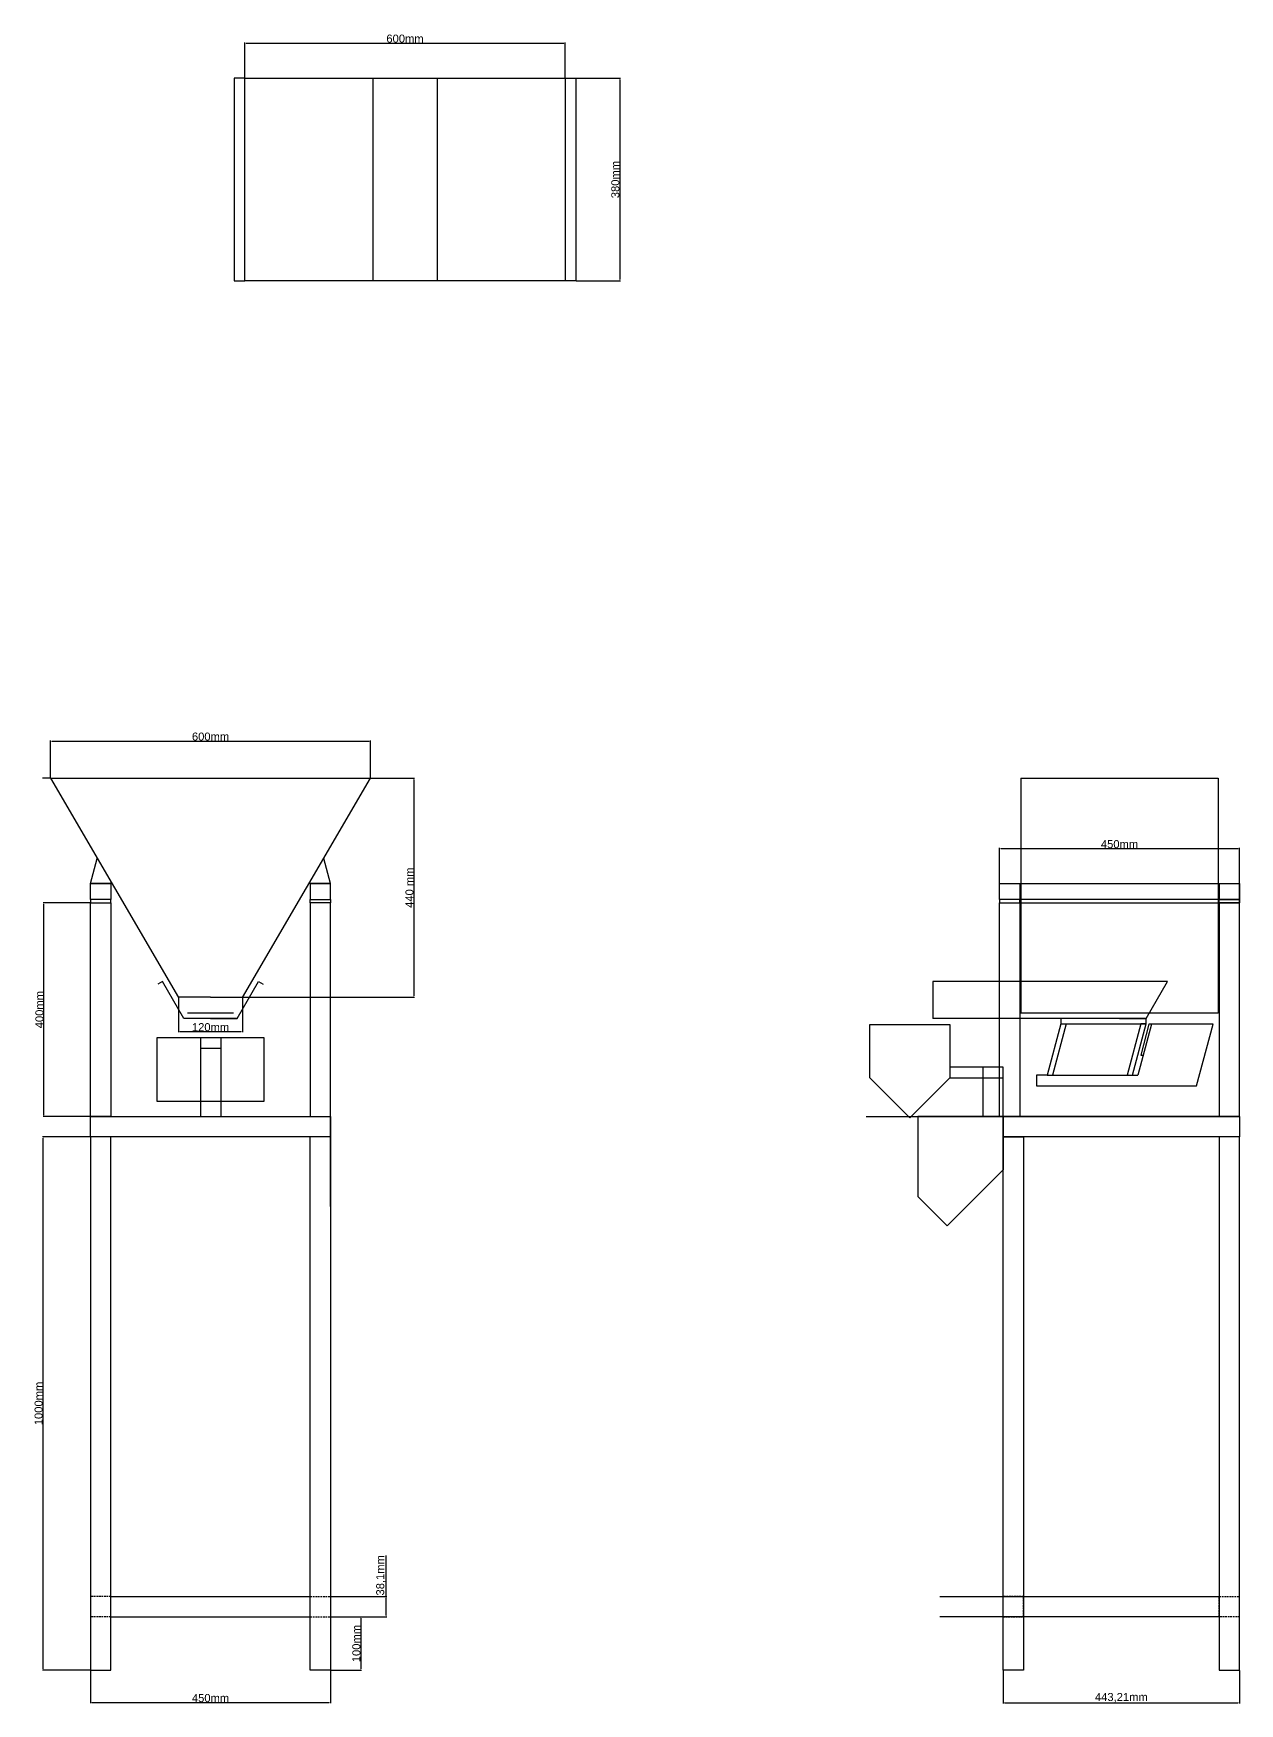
# Model space of a CAD drawing. Header units: centimetres. Extents: x -4347 to 16897, y 45206 to 109107.
# Drawn here: x 4263 to 6523, y 56063 to 59193 of the extents above; entities that cross this region are included whole.
import ezdxf

# ---------------------------------------------------------------- set-up
doc = ezdxf.new("R2010")
doc.units = ezdxf.units.CM
doc.header["$LTSCALE"] = 0.5
doc.linetypes.add('DASHED2', pattern=[9.525, 6.35, -3.175])
doc.styles.get("Standard").update_dxf_attribs({"font": 'arial.ttf'})
doc.dimstyles.new('ISO-25', dxfattribs={"dimtxt": 15, "dimasz": 2.5, "dimexe": 1.25, "dimexo": 0.625, "dimtad": 1, "dimtxsty": 'Standard', "dimcen": 2.5, "dimclrd": 1, "dimclre": 1, "dimadec": 0, "dimazin": 0, "dimtfac": 1, "dimtmove": 0, "dimatfit": 3, "dimfxl": 1, "dimarcsym": 0})

# ---------------------------------------------------------------- blocks, each defined once
blk = doc.blocks.new('*D140')
at = {"color": 1, "lineweight": -2, "transparency": 16777216}
for p, q in [((4369.2, 57125.5), (4279.7, 57125.5)), ((4280.9, 56128), (4280.9, 57123)), ((4369.2, 56125.5), (4279.7, 56125.5))]:
    blk.add_line(p, q, dxfattribs=at)
at = {"color": 1, "transparency": 16777216}
for points in [[(4280.5, 57123), (4281.3, 57123), (4280.9, 57125.5)], [(4280.5, 56128), (4281.3, 56128), (4280.9, 56125.5)]]:
    blk.add_solid(points, dxfattribs=at)
at = {"layer": 'Defpoints', "color": 0, "transparency": 16777216}
for p in [(4280.9, 57125.5), (4369.8, 57125.5), (4369.8, 56125.5)]:
    blk.add_point(p, dxfattribs=at)
at = {"color": 0, "transparency": 16777216, "insert": (4272.6, 56625.5), "char_height": 15, "attachment_point": 5, "rotation": 90}
blk.add_mtext('1000mm', dxfattribs=at)
blk = doc.blocks.new('*D141')
at = {"color": 1, "lineweight": -2, "transparency": 16777216}
for p, q in [((4369.8, 56124.9), (4369.8, 56063.8)), ((4819.8, 56124.9), (4819.8, 56063.8)), ((4372.3, 56065), (4817.3, 56065))]:
    blk.add_line(p, q, dxfattribs=at)
at = {"color": 1, "transparency": 16777216}
for points in [[(4372.3, 56065.4), (4372.3, 56064.6), (4369.8, 56065)], [(4817.3, 56065.4), (4817.3, 56064.6), (4819.8, 56065)]]:
    blk.add_solid(points, dxfattribs=at)
at = {"layer": 'Defpoints', "color": 0, "transparency": 16777216}
for p in [(4369.8, 56125.5), (4819.8, 56125.5), (4819.8, 56065)]:
    blk.add_point(p, dxfattribs=at)
at = {"color": 0, "transparency": 16777216, "insert": (4594.8, 56073.3), "char_height": 15, "attachment_point": 5}
blk.add_mtext('450mm', dxfattribs=at)
blk = doc.blocks.new('*D142')
at = {"color": 1, "lineweight": -2, "transparency": 16777216}
for p, q in [((4294.8, 57797.8), (4294.8, 57868.2)), ((4297.3, 57867), (4892.3, 57867)), ((4894.8, 57797.8), (4894.8, 57868.2))]:
    blk.add_line(p, q, dxfattribs=at)
at = {"color": 1, "transparency": 16777216}
for points in [[(4297.3, 57867.4), (4297.3, 57866.6), (4294.8, 57867)], [(4892.3, 57867.4), (4892.3, 57866.6), (4894.8, 57867)]]:
    blk.add_solid(points, dxfattribs=at)
at = {"layer": 'Defpoints', "color": 0, "transparency": 16777216}
for p in [(4894.8, 57867), (4294.8, 57797.2), (4894.8, 57797.2)]:
    blk.add_point(p, dxfattribs=at)
at = {"color": 0, "transparency": 16777216, "insert": (4594.8, 57875.3), "char_height": 15, "attachment_point": 5}
blk.add_mtext('600mm', dxfattribs=at)
blk = doc.blocks.new('*D143')
at = {"color": 1, "lineweight": -2, "transparency": 16777216}
for p, q in [((4895.4, 57797.2), (4977.1, 57797.2)), ((4975.8, 57794.7), (4975.8, 57389.7)), ((4595.4, 57387.2), (4977.1, 57387.2))]:
    blk.add_line(p, q, dxfattribs=at)
at = {"color": 1, "transparency": 16777216}
for points in [[(4975.4, 57794.7), (4976.3, 57794.7), (4975.8, 57797.2)], [(4975.4, 57389.7), (4976.3, 57389.7), (4975.8, 57387.2)]]:
    blk.add_solid(points, dxfattribs=at)
at = {"layer": 'Defpoints', "color": 0, "transparency": 16777216}
for p in [(4894.8, 57797.2), (4594.8, 57387.2), (4975.8, 57387.2)]:
    blk.add_point(p, dxfattribs=at)
at = {"color": 0, "transparency": 16777216, "insert": (4967.6, 57592.2), "char_height": 15, "attachment_point": 5, "rotation": 90}
blk.add_mtext('440 mm', dxfattribs=at)
blk = doc.blocks.new('*D144')
at = {"color": 1, "lineweight": -2, "transparency": 16777216}
for p, q in [((4534.8, 57386.5), (4534.8, 57321.2)), ((4654.8, 57386.5), (4654.8, 57321.2)), ((4537.3, 57322.5), (4652.3, 57322.5))]:
    blk.add_line(p, q, dxfattribs=at)
at = {"color": 1, "transparency": 16777216}
for points in [[(4537.3, 57322.9), (4537.3, 57322), (4534.8, 57322.5)], [(4652.3, 57322.9), (4652.3, 57322), (4654.8, 57322.5)]]:
    blk.add_solid(points, dxfattribs=at)
at = {"layer": 'Defpoints', "color": 0, "transparency": 16777216}
for p in [(4534.8, 57387.2), (4654.8, 57387.2), (4654.8, 57322.5)]:
    blk.add_point(p, dxfattribs=at)
at = {"color": 0, "transparency": 16777216, "insert": (4594.8, 57330.7), "char_height": 15, "attachment_point": 5}
blk.add_mtext('120mm', dxfattribs=at)
blk = doc.blocks.new('*D145')
at = {"color": 1, "lineweight": -2, "transparency": 16777216}
for p, q in [((4369.2, 57563.6), (4281.2, 57563.6)), ((4282.4, 57166.1), (4282.4, 57561.1)), ((4369.2, 57163.6), (4281.2, 57163.6))]:
    blk.add_line(p, q, dxfattribs=at)
at = {"color": 1, "transparency": 16777216}
for points in [[(4282, 57561.1), (4282.8, 57561.1), (4282.4, 57563.6)], [(4282, 57166.1), (4282.8, 57166.1), (4282.4, 57163.6)]]:
    blk.add_solid(points, dxfattribs=at)
at = {"layer": 'Defpoints', "color": 0, "transparency": 16777216}
for p in [(4282.4, 57563.6), (4369.8, 57563.6), (4369.8, 57163.6)]:
    blk.add_point(p, dxfattribs=at)
at = {"color": 0, "transparency": 16777216, "insert": (4274.1, 57363.6), "char_height": 15, "attachment_point": 5, "rotation": 90}
blk.add_mtext('400mm', dxfattribs=at)
blk = doc.blocks.new('*D146')
at = {"color": 1, "lineweight": -2, "transparency": 16777216}
for p, q in [((4820.4, 56225.5), (4877.6, 56225.5)), ((4876.4, 56223), (4876.4, 56128)), ((4820.4, 56125.5), (4877.6, 56125.5))]:
    blk.add_line(p, q, dxfattribs=at)
at = {"color": 1, "transparency": 16777216}
for points in [[(4876, 56223), (4876.8, 56223), (4876.4, 56225.5)], [(4876, 56128), (4876.8, 56128), (4876.4, 56125.5)]]:
    blk.add_solid(points, dxfattribs=at)
at = {"layer": 'Defpoints', "color": 0, "transparency": 16777216}
for p in [(4819.8, 56225.5), (4819.8, 56125.5), (4876.4, 56125.5)]:
    blk.add_point(p, dxfattribs=at)
at = {"color": 0, "transparency": 16777216, "insert": (4868.1, 56175.5), "char_height": 15, "attachment_point": 5, "rotation": 90}
blk.add_mtext('100mm', dxfattribs=at)
blk = doc.blocks.new('*D147')
at = {"color": 1, "lineweight": -2, "transparency": 16777216}
for p, q in [((6073.3, 57600.6), (6073.3, 57666.8)), ((6075.8, 57665.5), (6520.8, 57665.5)), ((6523.3, 57600.6), (6523.3, 57666.8))]:
    blk.add_line(p, q, dxfattribs=at)
at = {"color": 1, "transparency": 16777216}
for points in [[(6075.8, 57665.9), (6075.8, 57665.1), (6073.3, 57665.5)], [(6520.8, 57665.9), (6520.8, 57665.1), (6523.3, 57665.5)]]:
    blk.add_solid(points, dxfattribs=at)
at = {"layer": 'Defpoints', "color": 0, "transparency": 16777216}
for p in [(6523.3, 57665.5), (6073.3, 57599.9), (6523.3, 57599.9)]:
    blk.add_point(p, dxfattribs=at)
at = {"color": 0, "transparency": 16777216, "insert": (6298.3, 57673.8), "char_height": 15, "attachment_point": 5}
blk.add_mtext('450mm', dxfattribs=at)
blk = doc.blocks.new('*D148')
at = {"color": 1, "lineweight": -2, "transparency": 16777216}
for p, q in [((6080.1, 56124.9), (6080.1, 56063)), ((6523.3, 56124.9), (6523.3, 56063)), ((6082.6, 56064.2), (6520.8, 56064.2))]:
    blk.add_line(p, q, dxfattribs=at)
at = {"color": 1, "transparency": 16777216}
for points in [[(6082.6, 56064.6), (6082.6, 56063.8), (6080.1, 56064.2)], [(6520.8, 56064.6), (6520.8, 56063.8), (6523.3, 56064.2)]]:
    blk.add_solid(points, dxfattribs=at)
at = {"layer": 'Defpoints', "color": 0, "transparency": 16777216}
for p in [(6080.1, 56125.5), (6523.3, 56125.5), (6523.3, 56064.2)]:
    blk.add_point(p, dxfattribs=at)
at = {"color": 0, "transparency": 16777216, "insert": (6301.7, 56073.9), "char_height": 15, "attachment_point": 5}
blk.add_mtext('443,21mm', dxfattribs=at)
blk = doc.blocks.new('*D149')
at = {"color": 1, "lineweight": -2, "transparency": 16777216}
for p, q in [((4923.8, 56263.6), (4923.8, 56340.8)), ((4820.4, 56263.6), (4925, 56263.6)), ((4923.8, 56228), (4923.8, 56261.1)), ((4820.4, 56225.5), (4925, 56225.5))]:
    blk.add_line(p, q, dxfattribs=at)
at = {"color": 1, "transparency": 16777216}
for points in [[(4923.3, 56261.1), (4924.2, 56261.1), (4923.8, 56263.6)], [(4923.3, 56228), (4924.2, 56228), (4923.8, 56225.5)]]:
    blk.add_solid(points, dxfattribs=at)
at = {"layer": 'Defpoints', "color": 0, "transparency": 16777216}
for p in [(4819.8, 56263.6), (4923.8, 56263.6), (4819.8, 56225.5)]:
    blk.add_point(p, dxfattribs=at)
at = {"color": 0, "transparency": 16777216, "insert": (4914.1, 56303.4), "char_height": 15, "attachment_point": 5, "rotation": 90}
blk.add_mtext('38,1mm', dxfattribs=at)
blk = doc.blocks.new('*D153')
at = {"color": 1, "lineweight": -2, "transparency": 16777216}
for p, q in [((5279.8, 59109.4), (5362.9, 59109.4)), ((5361.6, 59106.9), (5361.6, 58731.9)), ((5279.8, 58729.4), (5362.9, 58729.4))]:
    blk.add_line(p, q, dxfattribs=at)
at = {"color": 1, "transparency": 16777216}
for points in [[(5361.2, 59106.9), (5362.1, 59106.9), (5361.6, 59109.4)], [(5361.2, 58731.9), (5362.1, 58731.9), (5361.6, 58729.4)]]:
    blk.add_solid(points, dxfattribs=at)
at = {"layer": 'Defpoints', "color": 0, "transparency": 16777216}
for p in [(5279.2, 59109.4), (5279.2, 58729.4), (5361.6, 58729.4)]:
    blk.add_point(p, dxfattribs=at)
at = {"color": 0, "transparency": 16777216, "insert": (5353.4, 58919.4), "char_height": 15, "attachment_point": 5, "rotation": 90}
blk.add_mtext('380mm', dxfattribs=at)
blk = doc.blocks.new('*D154')
at = {"color": 1, "lineweight": -2, "transparency": 16777216}
for p, q in [((4659.2, 59110), (4659.2, 59176.5)), ((4661.7, 59175.2), (5256.7, 59175.2)), ((5259.2, 59110), (5259.2, 59176.5))]:
    blk.add_line(p, q, dxfattribs=at)
at = {"color": 1, "transparency": 16777216}
for points in [[(4661.7, 59175.6), (4661.7, 59174.8), (4659.2, 59175.2)], [(5256.7, 59175.6), (5256.7, 59174.8), (5259.2, 59175.2)]]:
    blk.add_solid(points, dxfattribs=at)
at = {"layer": 'Defpoints', "color": 0, "transparency": 16777216}
for p in [(5259.2, 59175.2), (4659.2, 59109.4), (5259.2, 59109.4)]:
    blk.add_point(p, dxfattribs=at)
at = {"color": 0, "transparency": 16777216, "insert": (4959.2, 59183.5), "char_height": 15, "attachment_point": 5}
blk.add_mtext('600mm', dxfattribs=at)

msp = doc.modelspace()

# ---------------------------------------------------------------- linework, layer by layer
for p, q in [((4659.165, 59109.412), (4639.165, 59109.412)), ((4639.165, 59109.412), (4639.165, 58729.412)), ((4659.165, 59109.412), (5259.165, 59109.412)), ((4659.165, 58729.412), (4659.165, 59109.412)), ((4899.165, 59109.412), (4899.165, 58729.412)), ((5019.165, 59109.412), (5019.165, 58729.412)), ((5259.165, 59109.412), (5259.165, 58729.412)), ((5259.165, 59109.412), (5279.165, 59109.412)), ((5279.165, 59109.412), (5279.165, 58729.412)), ((4639.165, 58729.412), (4659.165, 58729.412)), ((5259.165, 58729.412), (4659.165, 58729.412)), ((5279.165, 58729.412), (5259.165, 58729.412)), ((4294.816, 57797.175), (4279.816, 57797.175)), ((4294.816, 57797.175), (4894.816, 57797.175)), ((4294.816, 57797.175), (4534.816, 57386.28)), ((4654.816, 57386.28), (4894.816, 57797.175)), ((4894.816, 57797.175), (4909.816, 57797.175)), ((6113.487, 57797.175), (6483.084, 57797.175)), ((6113.487, 57797.175), (6113.487, 57357.175)), ((6483.084, 57797.175), (6483.084, 57357.175)), ((4369.816, 57599.942), (4382.459, 57647.125)), ((4819.816, 57599.942), (4807.173, 57647.125)), ((4407.916, 57599.942), (4369.816, 57599.942)), ((4369.816, 57599.942), (4407.916, 57599.942)), ((4369.816, 57569.942), (4369.816, 57599.942)), ((4407.916, 57599.942), (4408.577, 57602.409)), ((4407.916, 57599.942), (4407.916, 57569.942)), ((4781.716, 57599.942), (4781.055, 57602.409)), ((4781.716, 57599.942), (4819.816, 57599.942)), ((4819.816, 57599.942), (4781.716, 57599.942)), ((4781.716, 57599.942), (4781.716, 57569.942)), ((4819.816, 57569.942), (4819.816, 57599.942)), ((6073.285, 57569.942), (6073.285, 57599.942)), ((6073.285, 57599.942), (6523.285, 57599.942)), ((6073.285, 57569.942), (6073.285, 57599.942)), ((6111.385, 57599.942), (6111.385, 57569.942)), ((6485.185, 57599.942), (6485.185, 57569.942)), ((6523.285, 57599.942), (6523.285, 57569.942)), ((6523.285, 57569.942), (6523.285, 57599.942)), ((4407.916, 57569.942), (4369.816, 57569.942)), ((4407.916, 57569.942), (4369.816, 57569.942)), ((4369.816, 57569.942), (4369.816, 57563.592)), ((4407.916, 57563.592), (4407.916, 57569.942)), ((4781.716, 57569.942), (4819.816, 57569.942)), ((4781.716, 57569.942), (4819.816, 57569.942)), ((4781.716, 57563.592), (4781.716, 57569.942)), ((4819.816, 57569.942), (4819.816, 57563.592)), ((6523.285, 57569.942), (6073.285, 57569.942)), ((6073.285, 57569.942), (6073.285, 57563.592)), ((6111.385, 57569.942), (6073.285, 57569.942)), ((6111.385, 57569.942), (6073.285, 57569.942)), ((6073.285, 57569.942), (6073.285, 57563.592)), ((6111.385, 57563.592), (6111.385, 57569.942)), ((6485.185, 57569.942), (6523.285, 57569.942)), ((6485.185, 57569.942), (6523.285, 57569.942)), ((6485.185, 57563.592), (6485.185, 57569.942)), ((6523.285, 57563.592), (6523.285, 57569.942)), ((6523.285, 57569.942), (6523.285, 57563.592)), ((4369.816, 57563.592), (4407.916, 57563.592)), ((4369.816, 57163.592), (4369.816, 57563.592)), ((4407.916, 57563.592), (4407.916, 57163.592)), ((4819.816, 57563.592), (4781.716, 57563.592)), ((4781.716, 57563.592), (4781.716, 57163.592)), ((4819.816, 57163.592), (4819.816, 57563.592)), ((6073.285, 57163.592), (6073.285, 57563.592)), ((6073.285, 57563.592), (6111.385, 57563.592)), ((6073.285, 57563.592), (6523.285, 57563.592)), ((6073.285, 57563.592), (6111.385, 57563.592)), ((6111.385, 57563.592), (6111.385, 57163.592)), ((6523.285, 57563.592), (6485.185, 57563.592)), ((6485.185, 57563.592), (6485.185, 57163.592)), ((6523.285, 57563.592), (6485.185, 57563.592)), ((6523.285, 57163.592), (6523.285, 57563.592)), ((4504.816, 57416.457), (4496.156, 57411.457)), ((4544.816, 57347.175), (4504.816, 57416.457)), ((4644.816, 57347.175), (4684.816, 57416.457)), ((4684.816, 57416.457), (4693.476, 57411.457)), ((6388.285, 57416.457), (5948.285, 57416.457)), ((5948.285, 57416.457), (5948.285, 57347.175)), ((6348.285, 57347.175), (6388.285, 57416.457)), ((6348.285, 57347.175), (6388.285, 57416.457)), ((4594.816, 57387.175), (4534.816, 57387.175)), ((4594.816, 57387.175), (4654.816, 57387.175)), ((4594.816, 57357.175), (4551.816, 57357.175)), ((4637.816, 57357.175), (4594.816, 57357.175)), ((4637.816, 57357.175), (4594.816, 57357.175)), ((6298.285, 57357.175), (6113.487, 57357.175)), ((6298.285, 57357.175), (6255.285, 57357.175)), ((6298.285, 57357.175), (6255.285, 57357.175)), ((6341.285, 57357.175), (6298.285, 57357.175)), ((6341.285, 57357.175), (6298.285, 57357.175)), ((6483.084, 57357.175), (6298.285, 57357.175)), ((4644.816, 57347.175), (4544.816, 57347.175)), ((4594.816, 57347.175), (4644.816, 57347.175)), ((5830.077, 57236.071), (5830.077, 57336.071)), ((5830.077, 57336.071), (5980.077, 57336.071)), ((6348.285, 57347.175), (5948.285, 57347.175)), ((5980.077, 57336.071), (5980.077, 57236.071)), ((5980.077, 57336.071), (5980.077, 57236.071)), ((6188.285, 57337.175), (6162.403, 57240.582)), ((6198.285, 57337.175), (6172.403, 57240.582)), ((6348.285, 57347.175), (6188.285, 57347.175)), ((6188.285, 57347.175), (6188.285, 57337.175)), ((6188.285, 57337.175), (6348.285, 57337.175)), ((6188.285, 57337.175), (6198.285, 57337.175)), ((6348.285, 57347.175), (6248.285, 57347.175)), ((6348.285, 57347.175), (6248.285, 57347.175)), ((6298.285, 57347.175), (6348.285, 57347.175)), ((6298.285, 57347.175), (6348.285, 57347.175)), ((6338.285, 57337.175), (6312.403, 57240.582)), ((6322.403, 57240.582), (6348.285, 57337.175)), ((6358.462, 57336.493), (6332.762, 57240.582)), ((6353.462, 57336.493), (6337.933, 57278.538)), ((6348.285, 57337.175), (6338.285, 57337.175)), ((6348.285, 57337.175), (6348.285, 57347.175)), ((6358.462, 57336.493), (6353.462, 57336.493)), ((6473.462, 57336.493), (6358.462, 57336.493)), ((6442.403, 57220.582), (6473.462, 57336.493)), ((4494.816, 57191.546), (4494.816, 57311.546)), ((4494.816, 57311.546), (4594.816, 57311.546)), ((4575.766, 57311.546), (4613.866, 57311.546)), ((4575.766, 57311.546), (4575.766, 57163.592)), ((4575.766, 57311.546), (4575.766, 57291.546)), ((4575.766, 57291.546), (4613.866, 57291.546)), ((4594.816, 57311.546), (4694.816, 57311.546)), ((4613.866, 57311.546), (4613.866, 57163.592)), ((4694.816, 57311.546), (4694.816, 57191.546)), ((4819.816, 56994.542), (4819.816, 57294.542)), ((6080.077, 57256.071), (5980.077, 57256.071)), ((6080.077, 57256.071), (6041.977, 57256.071)), ((6041.977, 57256.071), (6041.977, 57163.592)), ((6080.077, 57236.071), (6080.077, 57256.071)), ((6337.933, 57278.538), (6342.933, 57278.538)), ((5905.077, 57161.071), (5830.077, 57236.071)), ((5980.077, 57236.071), (5905.077, 57161.071)), ((5980.077, 57236.071), (6080.077, 57236.071)), ((6080.077, 57163.592), (6080.077, 57236.071)), ((6162.403, 57240.582), (6142.403, 57240.582)), ((6142.403, 57240.582), (6142.403, 57220.582)), ((6162.403, 57240.582), (6332.762, 57240.582)), ((6142.403, 57220.582), (6442.403, 57220.582)), ((4407.916, 57163.592), (4369.816, 57163.592)), ((4369.816, 57163.592), (4819.816, 57163.592)), ((4369.816, 57125.492), (4369.816, 57163.592)), ((4694.816, 57191.546), (4494.816, 57191.546)), ((4781.716, 57163.592), (4819.816, 57163.592)), ((4819.816, 57163.592), (4819.816, 57125.492)), ((5823.285, 57163.592), (6073.285, 57163.592)), ((6080.077, 57163.592), (5920.077, 57163.592)), ((5920.077, 57163.592), (5920.077, 57063.592)), ((5920.077, 57163.592), (5920.077, 57013.592)), ((6041.977, 57163.592), (6080.077, 57163.592)), ((6073.285, 57163.592), (6523.285, 57163.592)), ((6523.285, 57163.592), (6073.285, 57163.592)), ((6080.077, 57125.492), (6080.077, 57163.592)), ((6080.077, 57163.592), (6080.077, 57063.592)), ((6523.285, 57163.592), (6523.285, 57125.492)), ((4819.816, 57125.492), (4369.816, 57125.492)), ((4369.816, 57125.492), (4369.816, 56125.492)), ((4407.916, 56125.492), (4407.916, 57125.492)), ((4781.716, 56125.492), (4781.716, 57125.492)), ((4819.816, 57125.492), (4819.816, 56125.492)), ((4819.816, 57113.592), (4819.816, 57075.492)), ((6080.077, 56125.492), (6080.077, 57125.492)), ((6080.077, 57125.492), (6118.177, 57125.492)), ((6523.285, 57125.492), (6080.077, 57125.492)), ((6118.177, 57125.492), (6118.177, 56125.492)), ((6523.285, 57125.492), (6485.185, 57125.492)), ((6485.185, 57125.492), (6485.185, 56125.492)), ((6523.285, 56125.492), (6523.285, 57125.492)), ((6080.077, 57063.592), (5975.077, 56958.592)), ((5920.077, 57013.592), (5975.077, 56958.592)), ((4407.916, 56263.592), (4781.716, 56263.592)), ((5961.385, 56263.592), (6485.185, 56263.592)), ((4407.916, 56125.492), (4407.916, 56225.492)), ((4407.916, 56225.492), (4781.716, 56225.492)), ((6485.185, 56225.492), (5961.385, 56225.492)), ((6080.077, 56125.492), (6080.077, 56225.492)), ((4369.816, 56125.492), (4407.916, 56125.492)), ((4819.816, 56125.492), (4781.716, 56125.492)), ((6118.177, 56125.492), (6080.077, 56125.492)), ((6485.185, 56125.492), (6523.285, 56125.492))]:
    msp.add_line(p, q)
at = {"linetype": 'DASHED2'}
for p, q in [((4407.916, 56263.592), (4369.816, 56263.592)), ((4781.716, 56263.592), (4819.816, 56263.592)), ((6118.177, 56263.592), (6080.077, 56263.592)), ((6118.177, 56225.492), (6118.177, 56263.592)), ((6485.185, 56225.492), (6485.185, 56263.592)), ((6485.185, 56263.592), (6523.285, 56263.592)), ((6485.185, 56263.592), (6485.185, 56225.492)), ((4407.916, 56225.492), (4369.816, 56225.492)), ((4781.716, 56225.492), (4819.816, 56225.492)), ((6080.077, 56225.492), (6118.177, 56225.492)), ((6523.285, 56225.492), (6485.185, 56225.492))]:
    msp.add_line(p, q, dxfattribs=at)

# ---------------------------------------------------------------- dimensions: what is measured, and where the dimension line sits
for base, p1, p2, picture, middle in [((5259.165, 59175.213), (4659.165, 59109.412), (5259.165, 59109.412), '*D154', (4959.165, 59183.496)), ((4894.816, 57866.995), (4294.816, 57797.175), (4894.816, 57797.175), '*D142', (4594.816, 57875.278)), ((6523.285, 57665.523), (6073.285, 57599.942), (6523.285, 57599.942), '*D147', (6298.285, 57673.807)), ((4654.816, 57322.452), (4534.816, 57387.175), (4654.816, 57387.175), '*D144', (4594.816, 57330.736)), ((4819.816, 56065.022), (4369.816, 56125.492), (4819.816, 56125.492), '*D141', (4594.816, 56073.306)), ((6523.285, 56064.22), (6080.077, 56125.492), (6523.285, 56125.492), '*D148', (6301.681, 56073.859))]:
    dim = msp.add_linear_dim(base=base, p1=p1, p2=p2, dimstyle='ISO-25', override={"dimpost": 'mm'})
    dim.commit()
    dim.dimension.update_dxf_attribs({"geometry": picture, "text_midpoint": middle})
for base, p1, p2, picture, middle in [((5361.646, 58729.412), (5279.165, 59109.412), (5279.165, 58729.412), '*D153', (5353.357, 58919.412)), ((4282.429, 57563.592), (4369.816, 57163.592), (4369.816, 57563.592), '*D145', (4274.145, 57363.592)), ((4280.925, 57125.492), (4369.816, 56125.492), (4369.816, 57125.492), '*D140', (4272.641, 56625.492)), ((4923.765, 56263.592), (4819.816, 56225.492), (4819.816, 56263.592), '*D149', (4914.126, 56303.45)), ((4876.396, 56125.492), (4819.816, 56225.492), (4819.816, 56125.492), '*D146', (4868.113, 56175.492))]:
    dim = msp.add_linear_dim(base=base, p1=p1, p2=p2, angle=90, dimstyle='ISO-25', override={"dimpost": 'mm'})
    dim.commit()
    dim.dimension.update_dxf_attribs({"geometry": picture, "text_midpoint": middle})
dim = msp.add_linear_dim(base=(4975.845, 57387.175), p1=(4894.816, 57797.175), p2=(4594.816, 57387.175), angle=90, text='440 mm', dimstyle='ISO-25', override={"dimpost": 'mm'})
dim.commit()
dim.dimension.update_dxf_attribs({"geometry": '*D143', "text_midpoint": (4967.561, 57592.175)})

doc.saveas('drawing.dxf')
